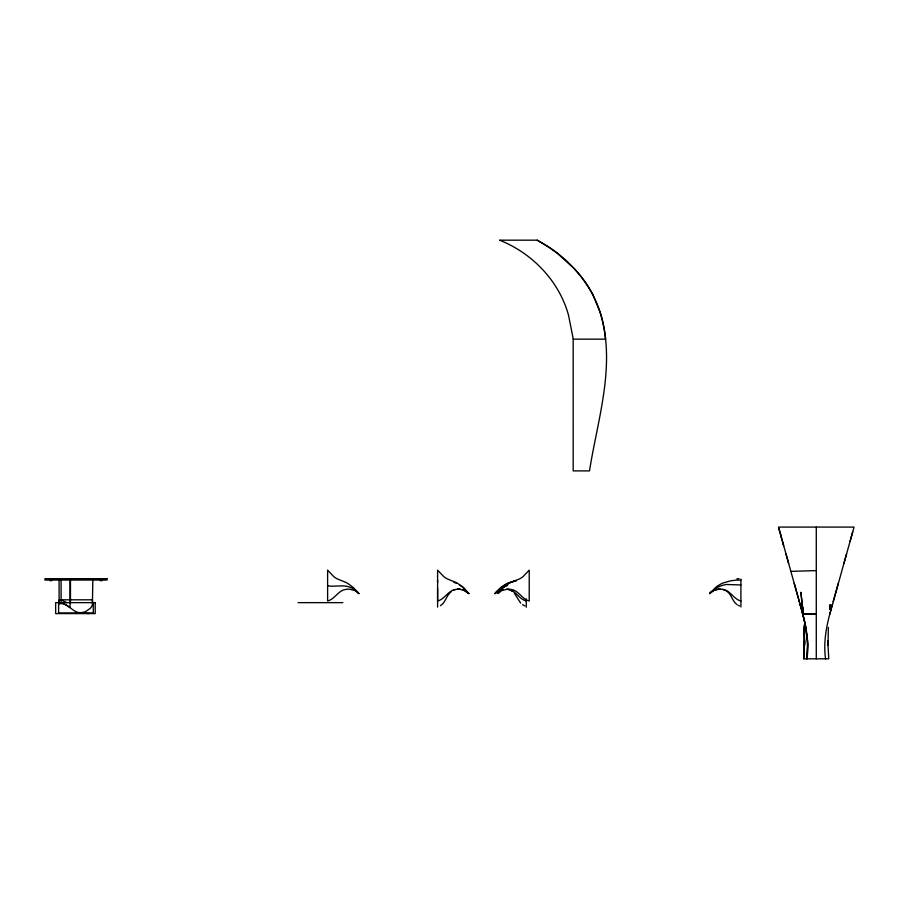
<?xml version="1.0" encoding="UTF-8"?>
<svg xmlns="http://www.w3.org/2000/svg" width="899" height="899" viewBox="0 0 899 899"><rect width="100%" height="100%" fill="white"/><g stroke="black" fill="none" stroke-linecap="round" stroke-linejoin="round"><path stroke-width="1.35" d="M526.286 607.241L526.275 598.88M437.599 607.072L437.611 588.474M828.372 627.412L828.013 645.336L828.766 658.821L803.773 658.821L804.043 625.221M803.785 658.821L804.594 640.841L804.178 627.412M825.563 658.821C823.45 643.841 825.889 628.671 829.777 614.186L854.05 527.084L778.5 527.084L802.807 614.163C806.628 628.671 809.122 643.83 806.987 658.821L807.583 641.268L804.796 622.445M829.833 609.365L830.418 604.577L829.642 609.376M806.987 658.821L807.695 644.74L805.886 627.996M829.777 614.186L832.519 604.038M850.083 541.31L852.724 531.826M833.182 601.667L838.362 583.249M843.891 563.448L846.555 553.964M516.577 580.776A48.512 48.512 0 0 0 515.397 580.99L508.564 582.968A29.678 29.678 0 0 0 500.968 587.452L494.989 593.621A36.398 36.398 0 0 1 499.541 588.778L506.935 583.754A32.398 32.398 0 0 1 513.16 581.395L519.51 578.922A23.902 23.902 0 0 0 522.982 576.697L529.23 570.135L529.219 600.993C521.768 599.172 518.633 590.092 510.677 589.373A16.474 16.474 0 0 0 507.137 589.216L501.496 590.722L497.934 593.621L503.271 587.71L509.317 583.249A24.509 24.509 0 0 1 512.16 581.9L515.194 580.776M720.189 589.036A13.901 13.901 0 0 0 718.908 589.025L713.873 590.216A11.676 11.676 0 0 0 710.57 592.542L709.626 593.621L715.604 587.452A29.678 29.678 0 0 1 723.189 582.957L730.033 580.99A48.512 48.512 0 0 1 736.899 580.136L740.911 580.125M507.598 585.463A29.364 29.364 0 0 0 501.496 588.126L494.989 593.621L495.933 592.542A11.676 11.676 0 0 1 499.237 590.216L501.709 589.362M709.626 593.621L717.099 587.586A29.442 29.442 0 0 1 726.459 584.485L740.9 584.957L740.911 607.005M451.084 591.812C446.275 595.453 445.679 602.499 440.465 605.645M495.754 592.744L498.54 590.722L503.013 589.339M710.39 592.744L714.233 590.238L718.829 589.216A16.474 16.474 0 0 1 722.369 589.373C730.325 590.092 733.46 599.172 740.911 600.993M59.098 578.675L59.098 603.611L61.66 603.454A9.889 9.889 0 0 1 63.908 603.847L70.032 607.6L70.032 578.675M59.098 603.611C68.481 601.622 72.819 614.601 82.292 612.444A13.901 13.901 0 0 0 85.967 611.387L90.181 608.387A11.676 11.676 0 0 0 92.383 604.993L92.855 578.675M736.922 578.787L739 578.664M80.348 612.713L78.112 612.713M790.873 571.359L816.281 570.618M457.557 589.059L459.973 589.014M803.751 614.174L816.281 614.163L802.695 613.882M549.154 247.495L537.186 240.179L499.586 240.179C532.298 253.147 559.223 281.14 568.55 315.335M298.108 602.645L342.867 602.645M60.739 599.813L66.987 602.69M722.706 589.418L723.909 589.778M508.07 589.418L509.272 589.778M526.275 600.993C518.824 599.172 515.689 590.092 507.733 589.373A16.474 16.474 0 0 0 506.564 589.238M462.412 589.429L468.896 593.621L463.558 587.71L457.512 583.249A24.509 24.509 0 0 0 454.669 581.9L447.32 578.922A23.902 23.902 0 0 1 443.848 576.697L437.599 570.135L437.611 600.993C445.061 599.172 448.196 590.092 456.153 589.373A16.474 16.474 0 0 1 459.692 589.216L465.334 590.722L468.896 593.621L463.491 587.766A26.846 26.846 0 0 0 460.153 585.283M453.894 582.327L456.153 583.193M738.248 605.364L739.495 605.892M524.859 605.892L522.51 604.712M725.066 590.238C731.438 592.846 731.786 601.015 737.135 604.712M510.43 590.238L512.52 591.452M537.186 240.179C569.348 257.114 595.498 287.275 603.027 323.213C613.781 372.467 597.105 422.418 589.497 470.896L573.18 470.896L573.169 339.148L605.611 339.148L604.712 332.203A90.496 55.693 90 0 0 599.891 311.717L593.351 295.76M549.851 247.955L556.739 252.866M557.425 253.383L575.135 269.464M358.903 593.621L355.341 590.722L349.7 589.216A16.474 16.474 0 0 0 346.16 589.373C338.204 590.092 335.069 599.172 327.618 600.993L327.607 570.135L333.855 576.697A23.902 23.902 0 0 0 337.327 578.922L344.677 581.9A24.509 24.509 0 0 1 347.52 583.249L353.565 587.71L358.903 593.621A19.126 19.115 -18 0 0 355.678 590.385L353.846 589.103A21.643 21.643 0 0 0 342.822 585.867L330.888 586.215A19.34 19.328 -51.3 0 1 327.607 585.564M520.667 603.117L514.25 593.048M795.604 588.294L794.188 583.249M799.2 601.071L795.525 588.002M778.95 528.657L779.276 529.848M783.231 544.086L783.681 545.671M799.705 602.847L800.279 604.937M785.996 553.964L788.659 563.448M799.121 600.768L799.368 601.667M800.2 604.634L800.447 605.533M780.602 534.59L781.366 537.366M779.163 529.455L780.703 534.984M781.253 536.961L783.344 544.479M800.357 605.229L801.425 609.106M801.099 607.904L801.267 608.499M801.582 609.702L801.751 610.297M801.346 608.803L802.38 612.691M801.829 610.59L801.987 611.196M568.55 315.335L573.27 339.148M802.301 612.388L805.774 627.266M802.459 612.983L802.616 613.579M804.627 621.782L802.773 614.186L803.358 614.174L800.874 592.227L803.245 614.163M802.852 609.376L802.065 604.589L802.785 609.376M740.911 579.136L740.9 584.957M437.599 580.125L437.611 582.294M816.281 527.084L816.281 658.821M102.037 580.046L102.037 580.709L100.396 580.709L100.396 580.046M93.282 602.645L93.282 612.983L58.626 612.983L58.626 602.645M92.473 602.903L92.473 599.813L59.3 599.813L59.3 602.521M70.47 578.675L70.47 603.454M61.087 578.675L61.087 603.094M51.535 580.046L51.535 580.709L49.895 580.709L49.895 580.046M88.563 613.523A21.643 21.014 -3.5 0 1 87.461 613.511M575.068 269.655A136.176 83.787 90 0 1 593.486 295.602M453.051 590.474A12.305 12.305 0 0 1 455.22 589.553M804.571 640.83L804.538 645.336L804.594 640.841M830.418 604.577L829.777 609.376L830.462 604.577M106.981 578.675L44.95 578.675L44.95 580.046L106.981 580.046L106.981 578.675M95.215 602.645L55.648 602.645L55.648 613.59L95.215 613.59L95.215 602.645M828.024 645.336L827.957 640.841L828.013 645.336"/></g></svg>
